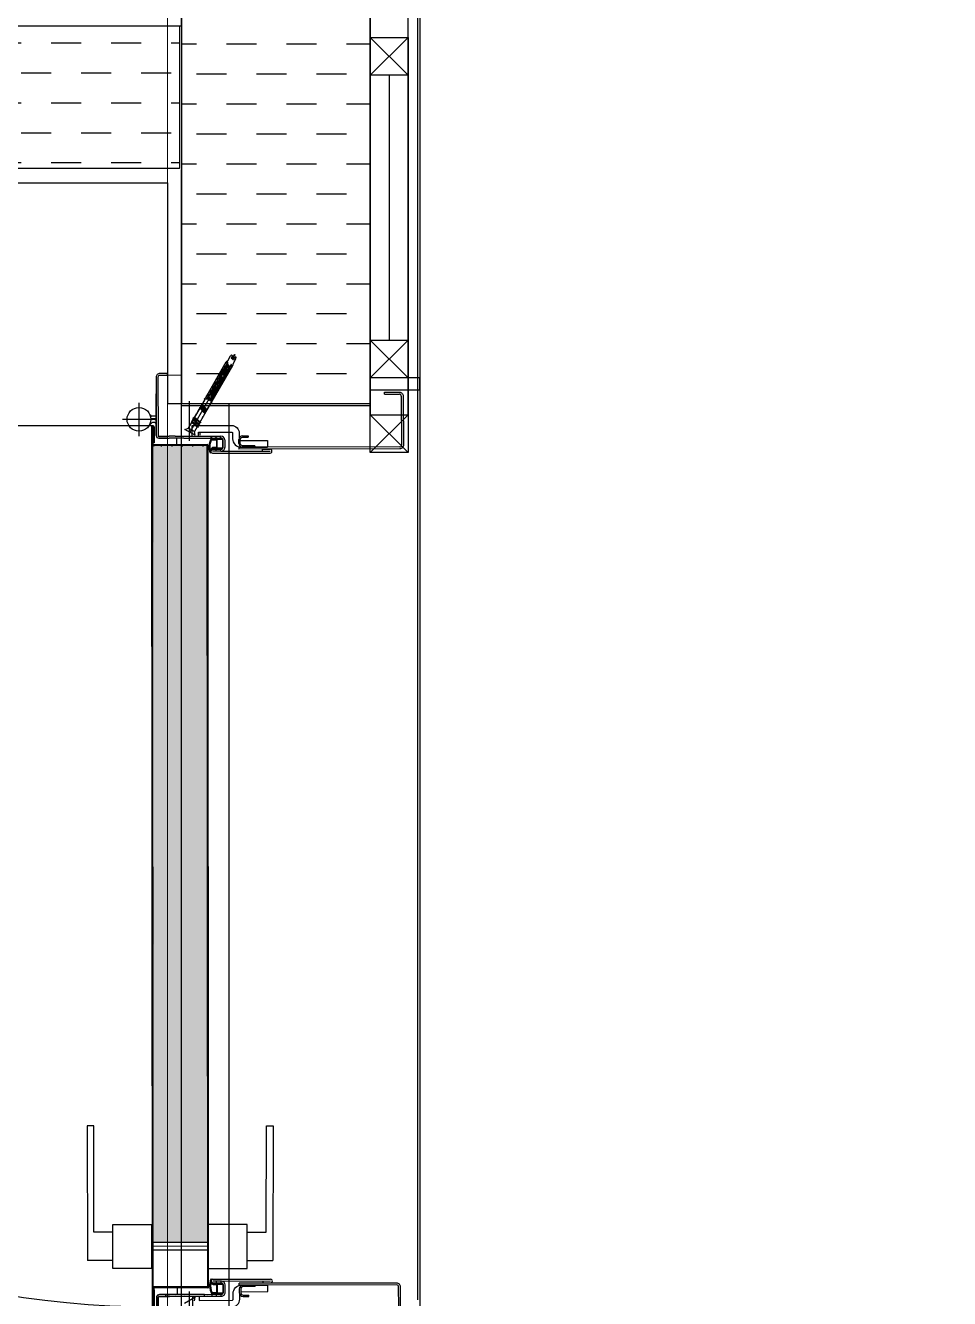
# Model space of a CAD drawing. Extents: x 820 to 5791, y 1495 to 5010.
# Drawn here: x 2377.8 to 2475.8, y 3061.9 to 3196.8 of the extents above; entities that cross this region are included whole.
import ezdxf

# ---------------------------------------------------------------- set-up
doc = ezdxf.new("R2010")
doc.units = 0
doc.header["$LTSCALE"] = 20
for name, pattern in [('4118-HT-02-300$0$HIDDEN2', [4.7625, 3.175, -1.5875]), ('CACHE', [0.375, 0.25, -0.125]), ('HIDDEN', [0.375, 0.25, -0.125])]:
    doc.linetypes.add(name, pattern=pattern)
for name, color, linetype, lineweight in [('0_YKA_Dim_int', 183, 'CONTINUOUS', 9), ('3_V_Profile_Metal', 141, 'CONTINUOUS', 15), ('_00_TT_PLASTER INTERIOR', 60, 'CONTINUOUS', 0)]:
    doc.layers.add(name, color=color, linetype=linetype, lineweight=lineweight)
for name, color, linetype in [('0_YKA_Hidden_Construction', 251, 'HIDDEN'), ('2_V_Wall', 43, 'CONTINUOUS'), ('2_V_Wall_Cementboard', 240, 'CONTINUOUS'), ('2_V_Wall_Gasblock', 133, 'CONTINUOUS'), ('3_V_Insulation_Sound', 41, 'BATTING'), ('4_V0_Door', 21, 'CONTINUOUS'), ('6_YKA_Furniture_Stainless', 95, 'CONTINUOUS'), ('Kiriş', 7, 'CONTINUOUS')]:
    doc.layers.add(name, color=color, linetype=linetype)
doc.layers.add('_00_TT_AREA', color=140, linetype='CONTINUOUS', plot=False)
doc.linetypes.add('BATTING', pattern='A,0.00254,-2.54,[134,ltypeshp.shx,S=2.54,R=0,X=-2.54,Y=0],-5.08,[134,ltypeshp.shx,S=2.54,R=180,X=2.54,Y=0],-2.54', length=10.16254)

# ---------------------------------------------------------------- blocks, each defined once
blk = doc.blocks.new('mek kap')
at = {"layer": '4_V0_Door'}
h = blk.add_hatch(dxfattribs=at)
h.set_pattern_fill('HEX', color=256, scale=0.2, angle=180.1229)
h.set_pattern_definition([(180.1229154, (782883.1865, 84202.9373), (0.0023594876, -1.0998497322), [0.635, -1.27]), (300.1229154, (782883.1865, 84202.9373), (0.9513180646, 0.5519682423), [0.635, -1.27]), (240.1229154, (782882.5515, 84202.936), (0.9536775522, -0.54788149), [0.635, -1.27])])
h.paths.add_polyline_path([(39328.39, 96833.34), (39243.96, 96833.27), (39243.95, 96827.47), (39328.41, 96827.54)])
h = blk.add_hatch(color=256, dxfattribs=at)
h.paths.add_polyline_path([(39239.57, 96826.2), (39239.72, 96826.23), (39239.72, 96826.13), (39239.57, 96826.09), (39239.57, 96826.03, -0.414214), (39239.47, 96825.93), (39238.67, 96825.93, -0.414214), (39238.57, 96826.03), (39238.57, 96826.09), (39238.42, 96826.13), (39238.42, 96826.23), (39238.57, 96826.19), (39238.56, 96826.58), (39238.41, 96826.61), (39238.41, 96826.72), (39238.56, 96826.68), (39238.56, 96827.06), (39238.41, 96827.09), (39238.41, 96827.2), (39238.56, 96827.16), (39238.56, 96827.18, -0.214438), (39240.07, 96827.26, -0.903143), (39240.05, 96827.2, 0.3182), (39239.56, 96826.97), (39239.56, 96826.68), (39239.71, 96826.72), (39239.71, 96826.62), (39239.56, 96826.58)])
h.paths.add_polyline_path([(39238.71, 96826.61), (39239.41, 96826.61, 0.414214), (39239.46, 96826.66), (39239.46, 96826.99, -0.110986), (39239.62, 96827.19, 0.669875), (39239.6, 96827.27, 0.138351), (39238.66, 96827.12), (39238.66, 96826.66, 0.414214)], flags=16)
h.paths.add_polyline_path([(39238.67, 96826.46), (39238.67, 96826.08, 0.414214), (39238.72, 96826.03), (39239.42, 96826.03, 0.414214), (39239.47, 96826.08), (39239.47, 96826.46, 0.414214), (39239.42, 96826.51), (39238.72, 96826.51, 0.414214)], flags=16)
h = blk.add_hatch(color=256, dxfattribs=at)
h.paths.add_polyline_path([(39328.11, 96826.24), (39327.96, 96826.28), (39327.96, 96826.17), (39328.11, 96826.14), (39328.11, 96826.08, 0.414214), (39328.21, 96825.98), (39329.01, 96825.98, 0.414214), (39329.11, 96826.08), (39329.11, 96826.14), (39329.26, 96826.18), (39329.26, 96826.28), (39329.11, 96826.24), (39329.11, 96826.63), (39329.26, 96826.66), (39329.26, 96826.77), (39329.11, 96826.73), (39329.11, 96827.11), (39329.26, 96827.14), (39329.26, 96827.25), (39329.11, 96827.21), (39329.11, 96827.23, 0.214438), (39327.6, 96827.3, 0.903143), (39327.62, 96827.25, -0.3182), (39328.11, 96827.01), (39328.11, 96826.73), (39327.96, 96826.76), (39327.96, 96826.66), (39328.11, 96826.63)])
h.paths.add_polyline_path([(39328.96, 96826.65), (39328.26, 96826.65, -0.414214), (39328.21, 96826.7), (39328.21, 96827.04, 0.110986), (39328.05, 96827.23, -0.669875), (39328.07, 96827.32, -0.138351), (39329.01, 96827.17), (39329.01, 96826.71, -0.414214)], flags=16)
h.paths.add_polyline_path([(39329.01, 96826.51), (39329.01, 96826.13, -0.414214), (39328.96, 96826.08), (39328.26, 96826.08, -0.414214), (39328.21, 96826.13), (39328.21, 96826.5, -0.414214), (39328.26, 96826.55), (39328.96, 96826.55, -0.414214)], flags=16)
at = {"layer": '0_YKA_Hidden_Construction', "linetype": '4118-HT-02-300$0$HIDDEN2', "elevation": 0}
blk.add_lwpolyline([(39330.49, 96833.4), (39330.49, 96926.75)], dxfattribs=at)
at = {"layer": '0_YKA_Hidden_Construction', "linetype": '4118-HT-02-300$0$HIDDEN2'}
blk.add_arc((39330.35, 96833.55, 0), 93.2, 89.9115, 180.1473, dxfattribs=at)
at = {"layer": '4_V0_Door'}
for p, q in [((39330.41, 96833.44, 0), (39237.23, 96833.39, 0)), ((39237.23, 96833.36, 0), (39239.15, 96833.36, 0)), ((39239.15, 96833.31, 0), (39237.23, 96833.31, 0)), ((39330.39, 96833.54, 0), (39237.25, 96833.49, 0)), ((39330.39, 96833.49, 0), (39237.25, 96833.44, 0)), ((39238.95, 96833.21, 0), (39238.95, 96833.31, 0)), ((39239.16, 96827.59, 0), (39239.15, 96833.31, 0)), ((39239.2, 96833.31, 0), (39239.21, 96827.59, 0)), ((39239.25, 96833.19, 0), (39239.25, 96833.29, 0)), ((39245.87, 96833.55, 0), (39241.22, 96833.54, 0)), ((39243.16, 96827.5, 0), (39243.15, 96833.54, 0)), ((39243.56, 96827.5, 0), (39243.55, 96833.54, 0)), ((39243.96, 96827.5, 0), (39243.95, 96833.54, 0)), ((39328.39, 96833.24, 0), (39328.39, 96833.34, 0)), ((39328.44, 96833.36, 0), (39328.46, 96827.64, 0)), ((39330.41, 96833.41, 0), (39328.49, 96833.41, 0)), ((39328.49, 96833.36, 0), (39330.41, 96833.36, 0)), ((39328.51, 96827.64, 0), (39328.49, 96833.36, 0)), ((39328.69, 96833.26, 0), (39328.69, 96833.36, 0)), ((39328.69, 96833.31, 0), (39330.39, 96833.31, 0)), ((39330.41, 96833.36, 0), (39330.41, 96833.44, 0)), ((39330.44, 96833.36, 0), (39330.44, 96833.44, 0)), ((39330.49, 96833.36, 0), (39330.49, 96833.44, 0)), ((39238.15, 96832.99, 0), (39233.75, 96832.99, 0)), ((39238.95, 96833.26, 0), (39237.25, 96833.26, 0)), ((39237.25, 96833.21, 0), (39238.95, 96833.21, 0)), ((39238.45, 96832.06, 0), (39238.27, 96832.06, 0)), ((39238.27, 96832.06, 0), (39238.28, 96827.94, 0)), ((39238.45, 96831.76, 0), (39238.45, 96832.7, 0)), ((39238.46, 96827.94, 0), (39238.45, 96832.06, 0)), ((39239.26, 96827.59, 0), (39239.25, 96833.19, 0)), ((39239.25, 96832.99, 0), (39239.26, 96832.98, 0)), ((39239.26, 96832.98, 0), (39239.25, 96832.96, 0)), ((39328.3, 96832.47, 0), (39328.39, 96832.47, 0)), ((39328.41, 96827.64, 0), (39328.39, 96833.24, 0)), ((39330.39, 96833.26, 0), (39328.69, 96833.26, 0)), ((39329.2, 96831.81, 0), (39329.19, 96832.75, 0)), ((39329.49, 96833.05, 0), (39333.89, 96833.06, 0)), ((39238.26, 96831, 0), (39238.25, 96831.62, 0)), ((39238.46, 96830.06, 0), (39238.45, 96831.62, 0)), ((39239.16, 96830.84, 0), (39238.46, 96830.84, 0)), ((39239.26, 96830.8, 0), (39239.27, 96830.78, 0)), ((39239.27, 96830.78, 0), (39239.26, 96830.76, 0)), ((39328.3, 96831.37, 0), (39328.4, 96831.37, 0)), ((39329.2, 96830.89, 0), (39328.5, 96830.88, 0)), ((39329.2, 96830.11, 0), (39329.2, 96831.67, 0)), ((39329.4, 96831.05, 0), (39329.4, 96831.67, 0)), ((39335.85, 96831.86, 0), (39336.05, 96831.86, 0)), ((39234.55, 96829.49, 0), (39238.75, 96829.5, 0)), ((39237.54, 96830.04, 0), (39238.16, 96828.96, 0)), ((39328.3, 96830.27, 0), (39328.4, 96830.27, 0)), ((39333.11, 96829.55, 0), (39328.91, 96829.54, 0)), ((39329.5, 96828.93, 0), (39330.12, 96830.01, 0)), ((39329.81, 96829.47, 0), (39333.17, 96827.54, 0)), ((39329.89, 96828.99, 0), (39330.26, 96829.64, 0)), ((39330.12, 96830.01, 0), (39330.26, 96829.64, 0)), ((39330.26, 96829.64, 0), (39330.94, 96829.25, 0)), ((39331.02, 96829.32, 0), (39330.37, 96828.6, 0)), ((39330.9, 96829.28, 0), (39330.4, 96828.7, 0)), ((39330.99, 96829.23, 0), (39330.49, 96828.65, 0)), ((39331.02, 96829.32, 0), (39330.9, 96829.28, 0)), ((39331.02, 96829.32, 0), (39330.99, 96829.23, 0)), ((39330.99, 96829.23, 0), (39331.12, 96829.15, 0)), ((39332.61, 96810.36, 0), (39332.61, 96830.36, 0)), ((39238.16, 96828.96, 0), (39237.77, 96829.03, 0)), ((39238.28, 96827.94, 0), (39238.46, 96827.94, 0)), ((39239.26, 96828.6, 0), (39239.27, 96828.58, 0)), ((39239.27, 96828.58, 0), (39239.26, 96828.56, 0)), ((39328.31, 96829.17, 0), (39328.4, 96829.18, 0)), ((39328.31, 96828.08, 0), (39328.4, 96828.08, 0)), ((39329.5, 96828.93, 0), (39329.89, 96828.99, 0)), ((39329.52, 96828.39, 0), (39329.72, 96828.39, 0)), ((39330.4, 96828.7, 0), (39329.89, 96828.99, 0)), ((39330.4, 96828.7, 0), (39330.37, 96828.6, 0)), ((39330.49, 96828.65, 0), (39330.37, 96828.6, 0)), ((39330.49, 96828.65, 0), (39330.47, 96828.64, 0)), ((39330.49, 96828.65, 0), (39330.62, 96828.57, 0)), ((39331.13, 96829.09, 0), (39330.59, 96828.47, 0)), ((39330.62, 96828.57, 0), (39330.59, 96828.47, 0)), ((39330.71, 96828.52, 0), (39330.59, 96828.47, 0)), ((39330.62, 96828.57, 0), (39331.12, 96829.15, 0)), ((39331.01, 96828.86, 0), (39330.71, 96828.52, 0)), ((39330.71, 96828.52, 0), (39330.79, 96828.47, 0)), ((39330.79, 96828.47, 0), (39330.84, 96828.44, 0)), ((39331.46, 96829.07, 0), (39330.82, 96828.35, 0)), ((39330.84, 96828.44, 0), (39330.82, 96828.35, 0)), ((39330.93, 96828.39, 0), (39330.82, 96828.35, 0)), ((39330.84, 96828.44, 0), (39331.35, 96829.02, 0)), ((39331.34, 96829.15, 0), (39330.85, 96828.31, 0)), ((39330.85, 96828.31, 0), (39330.99, 96828.36, 0)), ((39331.43, 96828.97, 0), (39330.93, 96828.39, 0)), ((39330.93, 96828.39, 0), (39331.07, 96828.31, 0)), ((39332.91, 96827.26, 0), (39330.99, 96828.36, 0)), ((39331.21, 96829.1, 0), (39331.01, 96828.86, 0)), ((39331.16, 96829.12, 0), (39331.11, 96829.06, 0)), ((39331.19, 96829.18, 0), (39331.12, 96829.15, 0)), ((39331.15, 96828.26, 0), (39331.27, 96828.19, 0)), ((39331.24, 96829.19, 0), (39331.16, 96829.12, 0)), ((39331.24, 96829.19, 0), (39331.19, 96829.18, 0)), ((39331.24, 96829.19, 0), (39331.21, 96829.1, 0)), ((39331.21, 96829.1, 0), (39331.35, 96829.02, 0)), ((39331.27, 96828.19, 0), (39331.29, 96828.19, 0)), ((39331.34, 96829.15, 0), (39331.36, 96829.01, 0)), ((39331.46, 96829.07, 0), (39331.35, 96829.02, 0)), ((39333.28, 96827.9, 0), (39331.36, 96829.01, 0)), ((39331.37, 96828.14, 0), (39331.51, 96828.06, 0)), ((39331.46, 96829.07, 0), (39331.43, 96828.97, 0)), ((39331.43, 96828.97, 0), (39331.57, 96828.89, 0)), ((39331.6, 96828.01, 0), (39331.58, 96828, 0)), ((39331.6, 96828.01, 0), (39331.73, 96827.93, 0)), ((39331.73, 96827.93, 0), (39331.6, 96828.01, 0)), ((39331.6, 96828.01, 0), (39331.73, 96827.93, 0)), ((39331.6, 96828.01, 0), (39331.72, 96827.94, 0)), ((39331.65, 96828.84, 0), (39331.64, 96828.83, 0)), ((39331.66, 96828.87, 0), (39331.65, 96828.84, 0)), ((39331.65, 96828.84, 0), (39331.79, 96828.77, 0)), ((39331.72, 96827.94, 0), (39331.73, 96827.93, 0)), ((39331.79, 96827.9, 0), (39332.38, 96828.42, 0)), ((39331.82, 96827.88, 0), (39331.95, 96827.8, 0)), ((39331.88, 96828.72, 0), (39332.01, 96828.64, 0)), ((39331.89, 96827.85, 0), (39332.48, 96828.36, 0)), ((39331.95, 96827.81, 0), (39332.54, 96828.33, 0)), ((39332.05, 96827.76, 0), (39332.64, 96828.27, 0)), ((39332.1, 96828.59, 0), (39332.23, 96828.51, 0)), ((39332.1, 96828.59, 0), (39332.23, 96828.51, 0)), ((39332.1, 96828.59, 0), (39332.23, 96828.51, 0)), ((39332.11, 96827.72, 0), (39332.7, 96828.23, 0)), ((39332.21, 96827.66, 0), (39332.8, 96828.18, 0)), ((39332.32, 96828.46, 0), (39332.46, 96828.38, 0)), ((39332.32, 96828.46, 0), (39332.46, 96828.38, 0)), ((39332.32, 96828.46, 0), (39332.46, 96828.38, 0)), ((39332.54, 96828.33, 0), (39332.68, 96828.26, 0)), ((39332.54, 96828.33, 0), (39332.68, 96828.26, 0)), ((39332.54, 96828.33, 0), (39332.68, 96828.26, 0)), ((39332.54, 96828.33, 0), (39332.68, 96828.26, 0)), ((39332.76, 96828.21, 0), (39332.9, 96828.13, 0)), ((39332.76, 96828.21, 0), (39332.9, 96828.13, 0)), ((39332.76, 96828.21, 0), (39332.9, 96828.13, 0)), ((39332.76, 96828.21, 0), (39332.9, 96828.13, 0)), ((39332.76, 96828.21, 0), (39332.9, 96828.13, 0)), ((39332.99, 96828.08, 0), (39333.12, 96828, 0)), ((39332.99, 96828.08, 0), (39333.12, 96828, 0)), ((39332.99, 96828.08, 0), (39333.12, 96828, 0)), ((39332.99, 96828.08, 0), (39333.12, 96828, 0)), ((39332.99, 96828.08, 0), (39333.12, 96828, 0)), ((39333.21, 96827.95, 0), (39333.34, 96827.87, 0)), ((39333.21, 96827.95, 0), (39333.34, 96827.87, 0)), ((39333.21, 96827.95, 0), (39333.34, 96827.87, 0)), ((39333.21, 96827.95, 0), (39333.34, 96827.87, 0)), ((39333.21, 96827.95, 0), (39333.34, 96827.87, 0)), ((39333.21, 96827.95, 0), (39333.34, 96827.87, 0)), ((39333.33, 96827.98, 0), (39333.28, 96827.9, 0)), ((39333.4, 96827.87, 0), (39333.33, 96827.98, 0)), ((39238.46, 96827.64, 0), (39238.47, 96826.2, 0)), ((39239.26, 96827.59, 0), (39328.41, 96827.64, 0)), ((39328.41, 96827.59, 0), (39239.26, 96827.54, 0)), ((39239.28, 96827.49, 0), (39239.26, 96827.49, 0)), ((39239.28, 96827.49, 0), (39328.39, 96827.54, 0)), ((39239.67, 96826.13, 0), (39239.66, 96827.03, 0)), ((39239.87, 96826.13, 0), (39239.86, 96827.03, 0)), ((39240.06, 96827.03, 0), (39240.08, 96820.93, 0)), ((39327.61, 96827.08, 0), (39327.62, 96820.98, 0)), ((39327.81, 96826.18, 0), (39327.81, 96827.08, 0)), ((39328.01, 96826.18, 0), (39328.01, 96827.08, 0)), ((39328.39, 96827.54, 0), (39328.41, 96827.54, 0)), ((39329.21, 96827.69, 0), (39329.21, 96826.25, 0)), ((39332.18, 96827.68, 0), (39332.04, 96827.75, 0)), ((39332.04, 96827.75, 0), (39332.18, 96827.68, 0)), ((39332.04, 96827.75, 0), (39332.18, 96827.68, 0)), ((39332.26, 96827.63, 0), (39332.25, 96827.62, 0)), ((39332.4, 96827.55, 0), (39332.26, 96827.63, 0)), ((39332.26, 96827.63, 0), (39332.4, 96827.55, 0)), ((39332.26, 96827.63, 0), (39332.4, 96827.55, 0)), ((39332.26, 96827.63, 0), (39332.4, 96827.55, 0)), ((39332.26, 96827.63, 0), (39332.4, 96827.55, 0)), ((39332.62, 96827.42, 0), (39332.48, 96827.5, 0)), ((39332.48, 96827.5, 0), (39332.62, 96827.42, 0)), ((39332.48, 96827.5, 0), (39332.57, 96827.45, 0)), ((39332.48, 96827.5, 0), (39332.62, 96827.42, 0)), ((39332.62, 96827.42, 0), (39332.48, 96827.5, 0)), ((39332.57, 96827.45, 0), (39332.62, 96827.42, 0)), ((39332.84, 96827.29, 0), (39332.71, 96827.37, 0)), ((39332.71, 96827.37, 0), (39332.84, 96827.29, 0)), ((39332.71, 96827.37, 0), (39332.84, 96827.29, 0)), ((39332.71, 96827.37, 0), (39332.84, 96827.29, 0)), ((39332.84, 96827.29, 0), (39332.71, 96827.37, 0)), ((39332.71, 96827.37, 0), (39332.84, 96827.29, 0)), ((39332.87, 96827.18, 0), (39332.91, 96827.26, 0)), ((39333, 96827.17, 0), (39332.87, 96827.18, 0)), ((39333.06, 96827.17, 0), (39332.93, 96827.24, 0)), ((39332.93, 96827.24, 0), (39333.06, 96827.17, 0)), ((39332.93, 96827.24, 0), (39333.05, 96827.17, 0)), ((39332.93, 96827.24, 0), (39333.06, 96827.17, 0)), ((39333.06, 96827.17, 0), (39332.93, 96827.24, 0)), ((39332.93, 96827.24, 0), (39333.01, 96827.2, 0)), ((39333.01, 96827.2, 0), (39333.06, 96827.17, 0)), ((39333.1, 96827.23, 0), (39333.15, 96827.32, 0)), ((39333.11, 96827.11, 0), (39336.89, 96824.93, 0)), ((39333.19, 96827.09, 0), (39333.15, 96827.12, 0)), ((39333.15, 96827.12, 0), (39333.29, 96827.04, 0)), ((39333.15, 96827.12, 0), (39333.29, 96827.04, 0)), ((39333.15, 96827.12, 0), (39333.29, 96827.04, 0)), ((39333.29, 96827.04, 0), (39333.15, 96827.12, 0)), ((39333.15, 96827.12, 0), (39333.29, 96827.04, 0)), ((39333.39, 96827.74, 0), (39333.34, 96827.65, 0)), ((39333.37, 96826.99, 0), (39333.51, 96826.91, 0)), ((39333.37, 96826.99, 0), (39333.51, 96826.91, 0)), ((39333.37, 96826.99, 0), (39333.51, 96826.91, 0)), ((39333.51, 96826.91, 0), (39333.37, 96826.99, 0)), ((39333.37, 96826.99, 0), (39333.49, 96826.92, 0)), ((39333.43, 96827.82, 0), (39333.57, 96827.75, 0)), ((39333.43, 96827.82, 0), (39333.57, 96827.75, 0)), ((39333.43, 96827.82, 0), (39333.57, 96827.75, 0)), ((39333.43, 96827.82, 0), (39333.57, 96827.75, 0)), ((39333.43, 96827.82, 0), (39333.57, 96827.75, 0)), ((39333.43, 96827.82, 0), (39333.57, 96827.75, 0)), ((39333.49, 96826.92, 0), (39333.51, 96826.91, 0)), ((39333.5, 96827.8, 0), (39337.29, 96825.62, 0)), ((39333.59, 96826.86, 0), (39333.73, 96826.78, 0)), ((39333.59, 96826.86, 0), (39333.73, 96826.78, 0)), ((39333.59, 96826.86, 0), (39333.73, 96826.78, 0)), ((39333.64, 96826.84, 0), (39333.59, 96826.86, 0)), ((39333.59, 96826.86, 0), (39333.73, 96826.78, 0)), ((39333.65, 96827.7, 0), (39333.79, 96827.62, 0)), ((39333.65, 96827.7, 0), (39333.79, 96827.62, 0)), ((39333.65, 96827.7, 0), (39333.79, 96827.62, 0)), ((39333.65, 96827.7, 0), (39333.79, 96827.62, 0)), ((39333.65, 96827.7, 0), (39333.79, 96827.62, 0)), ((39333.82, 96826.73, 0), (39333.95, 96826.66, 0)), ((39333.95, 96826.66, 0), (39333.82, 96826.73, 0)), ((39333.82, 96826.73, 0), (39333.95, 96826.66, 0)), ((39333.82, 96826.73, 0), (39333.95, 96826.66, 0)), ((39333.87, 96827.57, 0), (39334.01, 96827.49, 0)), ((39333.87, 96827.57, 0), (39334.01, 96827.49, 0)), ((39333.87, 96827.57, 0), (39334.01, 96827.49, 0)), ((39333.87, 96827.57, 0), (39334.01, 96827.49, 0)), ((39333.87, 96827.57, 0), (39334.01, 96827.49, 0)), ((39334.04, 96826.61, 0), (39334.17, 96826.53, 0)), ((39334.04, 96826.61, 0), (39334.17, 96826.53, 0)), ((39334.1, 96827.44, 0), (39334.23, 96827.36, 0)), ((39334.1, 96827.44, 0), (39334.23, 96827.36, 0)), ((39334.1, 96827.44, 0), (39334.23, 96827.36, 0)), ((39334.1, 96827.44, 0), (39334.23, 96827.36, 0)), ((39334.32, 96827.31, 0), (39334.45, 96827.24, 0)), ((39334.32, 96827.31, 0), (39334.45, 96827.24, 0)), ((39334.32, 96827.31, 0), (39334.45, 96827.24, 0)), ((39334.51, 96826.69, 0), (39334.61, 96826.68, 0)), ((39334.54, 96827.19, 0), (39336.64, 96825.98, 0)), ((39334.54, 96827.19, 0), (39334.68, 96827.11, 0)), ((39334.55, 96826.76, 0), (39334.62, 96826.75, 0)), ((39238.67, 96825.93, 0), (39239.47, 96825.93, 0)), ((39238.67, 96825.73, 0), (39239.47, 96825.73, 0)), ((39238.75, 96825.73, 0), (39239.38, 96825.73, 0)), ((39239.87, 96826.13, 0), (39239.88, 96820.93, 0)), ((39327.81, 96826.18, 0), (39327.82, 96820.98, 0)), ((39329.01, 96825.98, 0), (39328.21, 96825.98, 0)), ((39329.01, 96825.78, 0), (39328.21, 96825.78, 0)), ((39328.3, 96825.98, 0), (39328.92, 96825.98, 0)), ((39334.26, 96826.48, 0), (39336.26, 96825.33, 0)), ((39335.93, 96825.52, 0), (39334.26, 96826.48, 0)), ((39335.65, 96826.04, 0), (39335.76, 96826.04, 0)), ((39335.7, 96826.12, 0), (39335.77, 96826.11, 0)), ((39336.39, 96826.12, 0), (39336.01, 96825.47, 0)), ((39336.58, 96825.58, 0), (39336.26, 96825.33, 0)), ((39336.64, 96825.98, 0), (39336.58, 96825.58, 0)), ((39336.8, 96825.4, 0), (39336.9, 96825.39, 0)), ((39336.84, 96825.48, 0), (39336.92, 96825.46, 0)), ((39337.29, 96825.62, 0), (39337.47, 96825.43, 0)), ((39337.47, 96825.43, 0), (39337.91, 96825.18, 0)), ((39338.02, 96825.05, 0), (39337.91, 96825.18, 0)), ((39238.24, 96823.84, 0), (39238.24, 96823.24, 0)), ((39238.39, 96823.84, 0), (39238.39, 96823.24, 0)), ((39239.04, 96824.24, 0), (39238.64, 96824.24, 0)), ((39239.44, 96824.24, 0), (39239.64, 96824.24, 0)), ((39239.44, 96823.04, 0), (39239.44, 96824.24, 0)), ((39328.24, 96824.29, 0), (39328.04, 96824.29, 0)), ((39328.24, 96823.09, 0), (39328.24, 96824.29, 0)), ((39328.64, 96824.29, 0), (39329.04, 96824.29, 0)), ((39329.29, 96823.89, 0), (39329.29, 96823.29, 0)), ((39329.44, 96823.89, 0), (39329.44, 96823.29, 0)), ((39336.89, 96824.93, 0), (39337.15, 96824.87, 0)), ((39337.15, 96824.87, 0), (39337.59, 96824.62, 0)), ((39337.56, 96824.95, 0), (39337.51, 96824.87, 0)), ((39337.76, 96824.73, 0), (39337.51, 96824.87, 0)), ((39337.56, 96824.95, 0), (39337.85, 96824.78, 0)), ((39337.59, 96824.62, 0), (39337.76, 96824.59, 0)), ((39337.66, 96825.12, 0), (39337.61, 96825.04, 0)), ((39337.61, 96825.04, 0), (39337.9, 96824.87, 0)), ((39337.9, 96824.98, 0), (39337.66, 96825.12, 0)), ((39337.76, 96824.73, 0), (39337.81, 96824.68, 0)), ((39337.76, 96824.59, 0), (39337.81, 96824.68, 0)), ((39337.85, 96824.78, 0), (39337.9, 96824.87, 0)), ((39338.05, 96824.72, 0), (39337.85, 96824.78, 0)), ((39337.9, 96824.98, 0), (39337.97, 96824.95, 0)), ((39337.9, 96824.87, 0), (39338.05, 96824.72, 0)), ((39338.02, 96825.05, 0), (39337.97, 96824.95, 0)), ((39238.24, 96823.24, 0), (39238.39, 96823.24, 0)), ((39239.29, 96822.55, 0), (39239.44, 96822.55, 0)), ((39239.46, 96807.56, 0), (39239.44, 96823.04, 0)), ((39328.26, 96807.24, 0), (39328.24, 96823.09, 0)), ((39328.39, 96822.59, 0), (39328.24, 96822.59, 0)), ((39329.44, 96823.29, 0), (39329.29, 96823.29, 0)), ((39238.75, 96821.2, 0), (39239.45, 96821.2, 0)), ((39239.68, 96821.73, 0), (39239.68, 96820.93, 0)), ((39239.88, 96821.73, 0), (39239.68, 96821.73, 0)), ((39327.82, 96821.78, 0), (39328.02, 96821.78, 0)), ((39328.02, 96821.78, 0), (39328.02, 96820.98, 0)), ((39328.95, 96821.25, 0), (39328.25, 96821.24, 0)), ((39333.86, 96808.86, 0), (39333.86, 96807.28, 0)), ((39333.86, 96808.86, 0), (39334.06, 96808.86, 0)), ((39234.06, 96807.31, 0), (39239.26, 96807.36, 0)), ((39333.66, 96807.08, 0), (39328.46, 96807.04, 0))]:
    blk.add_line(p, q, dxfattribs=at)
at = {"layer": '4_V0_Door', "elevation": 0}
for points in [[(39232.45, 96831.78), (39232.45, 96832.58, -0.414214), (39232.85, 96832.98), (39238.15, 96832.99, -0.414214), (39238.45, 96832.7), (39238.45, 96831.62)], [(39232.65, 96831.78), (39232.65, 96832.58, -0.414214), (39232.85, 96832.78), (39238.15, 96832.8, -0.414214), (39238.25, 96832.7), (39238.25, 96831.62)], [(39336.05, 96831.86), (39336.05, 96832.66, 0.414214), (39335.65, 96833.06), (39329.49, 96833.05, 0.414214), (39329.19, 96832.75), (39329.2, 96831.67)], [(39335.85, 96831.86), (39335.85, 96832.66, 0.414214), (39335.65, 96832.86), (39329.49, 96832.85, 0.414214), (39329.39, 96832.75), (39329.4, 96831.67)], [(39329.4, 96829.25), (39330.53, 96829.25), (39330.54, 96825.05, -0.414214), (39329.74, 96824.25), (39329.23, 96824.25)], [(39238.26, 96829.2), (39237.13, 96829.19), (39237.14, 96824.99, 0.414214), (39237.94, 96824.19), (39238.46, 96824.2)], [(39238.26, 96828.5), (39237.83, 96828.49), (39237.84, 96824.99, 0.414214), (39237.94, 96824.89), (39238.54, 96824.9, -0.414214), (39239.44, 96824), (39239.45, 96821.2)], [(39329.4, 96828.55), (39329.83, 96828.55), (39329.84, 96825.05, -0.414214), (39329.74, 96824.95), (39329.14, 96824.95, 0.414214), (39328.24, 96824.04), (39328.25, 96821.24)], [(39233.66, 96808.86), (39233.66, 96807.51, 0.414214), (39234.06, 96807.11), (39239.26, 96807.16, 0.414214), (39239.66, 96807.56), (39239.64, 96824.24)], [(39239.29, 96822.55), (39239.29, 96823.84, 0.414214), (39239.04, 96824.09), (39238.64, 96824.09)], [(39238.72, 96824.09, -0.124941), (39238.74, 96824), (39238.75, 96821.2)], [(39334.06, 96808.86), (39334.06, 96807.29, -0.414214), (39333.66, 96806.88), (39328.46, 96806.84, -0.414214), (39328.06, 96807.23), (39328.04, 96824.29)], [(39328.39, 96822.59), (39328.39, 96823.89, -0.414214), (39328.64, 96824.14), (39329.04, 96824.14)], [(39328.97, 96824.14, 0.124941), (39328.94, 96824.05), (39328.95, 96821.25)]]:
    blk.add_lwpolyline(points, format="xyb", dxfattribs=at)
for points in [[(39238.26, 96831), (39238.27, 96826.13)], [(39329.4, 96831.05), (39329.41, 96826.18)], [(39238.46, 96830.06), (39238.47, 96826.11)], [(39329.2, 96830.11), (39329.21, 96826.16)]]:
    blk.add_lwpolyline(points, dxfattribs=at)
for points in [[(39239.71, 96826.72), (39239.56, 96826.68), (39239.56, 96826.97, -0.3182), (39240.05, 96827.2, 0.903143), (39240.07, 96827.26, 0.214438), (39238.56, 96827.18), (39238.56, 96827.16), (39238.41, 96827.2), (39238.41, 96827.09), (39238.56, 96827.06), (39238.56, 96826.68), (39238.41, 96826.72), (39238.41, 96826.61), (39238.56, 96826.58), (39238.57, 96826.19), (39238.42, 96826.23), (39238.42, 96826.13), (39238.57, 96826.09), (39238.57, 96826.03, 0.414214), (39238.67, 96825.93), (39239.47, 96825.93, 0.414214), (39239.57, 96826.03), (39239.57, 96826.09), (39239.72, 96826.13), (39239.72, 96826.23), (39239.57, 96826.2), (39239.56, 96826.58), (39239.71, 96826.62)], [(39239.6, 96827.27, 0.138351), (39238.66, 96827.12), (39238.66, 96826.66, 0.414214), (39238.71, 96826.61), (39239.41, 96826.61, 0.414214), (39239.46, 96826.66), (39239.46, 96826.99, -0.110986), (39239.62, 96827.19, 0.669875)], [(39327.96, 96826.76), (39328.11, 96826.73), (39328.11, 96827.01, 0.3182), (39327.62, 96827.25, -0.903143), (39327.6, 96827.3, -0.214438), (39329.11, 96827.23), (39329.11, 96827.21), (39329.26, 96827.25), (39329.26, 96827.14), (39329.11, 96827.11), (39329.11, 96826.73), (39329.26, 96826.77), (39329.26, 96826.66), (39329.11, 96826.63), (39329.11, 96826.24), (39329.26, 96826.28), (39329.26, 96826.18), (39329.11, 96826.14), (39329.11, 96826.08, -0.414214), (39329.01, 96825.98), (39328.21, 96825.98, -0.414214), (39328.11, 96826.08), (39328.11, 96826.14), (39327.96, 96826.17), (39327.96, 96826.28), (39328.11, 96826.24), (39328.11, 96826.63), (39327.96, 96826.66)], [(39328.07, 96827.32, -0.138351), (39329.01, 96827.17), (39329.01, 96826.71, -0.414214), (39328.96, 96826.65), (39328.26, 96826.65, -0.414214), (39328.21, 96826.7), (39328.21, 96827.04, 0.110986), (39328.05, 96827.23, -0.669875)]]:
    blk.add_lwpolyline(points, format="xyb", close=True, dxfattribs=at)
at = {"layer": '4_V0_Door'}
blk.add_circle((39333.28, 96827.45, 0), 0.0973, dxfattribs=at)
for centre, radius, start, end in [((39239.15, 96833.29, 0), 0.1, 0.1229, 90.1229), ((39239.15, 96833.31, 0), 0.05, 0.1229, 90.1229), ((39328.49, 96833.34, 0), 0.1, 90.1229, 180.1229), ((39328.49, 96833.36, 0), 0.05, 90.1229, 180.1229), ((39330.39, 96833.44, 0), 0.1, 0.1229, 90.1229), ((39330.39, 96833.44, 0), 0.05, 0.1229, 90.1229), ((39330.39, 96833.36, 0), 0.1, 270.1229, 0.1229), ((39330.39, 96833.36, 0), 0.05, 270.1229, 0.1229), ((39238.15, 96832.7, 0), 0.3, 0.1229, 90.1229), ((39329.49, 96832.75, 0), 0.3, 90.1229, 180.1229), ((39329.49, 96832.75, 0), 0.3, 90.1229, 180.1229), ((39239.26, 96827.59, 0), 0.1, 180.1229, 270.1229), ((39239.26, 96827.59, 0), 0.05, 180.1229, 270.1229), ((39239.86, 96827.03, 0), 0.2, 90.1229, 180.1229), ((39239.86, 96827.03, 0), 0.2, 0.1229, 90.1229), ((39327.81, 96827.08, 0), 0.2, 90.1229, 180.1229), ((39327.81, 96827.08, 0), 0.2, 0.1229, 90.1229), ((39328.41, 96827.64, 0), 0.1, 270.1229, 0.1229), ((39328.41, 96827.64, 0), 0.05, 270.1229, 0.1229), ((39333.04, 96827.11, 0), 0.0745, 357.9587, 118.518), ((39333.14, 96826.86, 0), 0.38, 30.6841, 96.0052), ((39333.19, 96826.95, 0), 0.38, 30.6841, 96.0052), ((39333.69, 96827.81, 0), 0.38, 204.2406, 269.5617), ((39333.45, 96827.4, 0), 0.0921, 209.8803, 314.1351), ((39333.74, 96827.9, 0), 0.38, 204.2406, 269.5617), ((39333.47, 96827.87, 0), 0.0745, 181.7279, 288.9113), ((39333.42, 96827.35, 0), 0.0921, 346.1107, 90.3655), ((39333.53, 96827.05, 0), 0.0656, 182.4994, 296.3739), ((39333.59, 96827.14, 0), 0.0656, 182.4994, 296.3739), ((39333.56, 96826.61, 0), 0.38, 30.6841, 89.9632), ((39333.66, 96827.22, 0), 0.0525, 27.052, 273.1938), ((39333.61, 96826.7, 0), 0.38, 30.6841, 89.9632), ((39333.66, 96826.79, 0), 0.38, 30.6841, 89.9632), ((39333.71, 96827.37, 0), 0.0656, 3.8719, 117.7464), ((39333.71, 96826.87, 0), 0.38, 30.6841, 89.9632), ((39333.77, 96827.46, 0), 0.0656, 3.8719, 117.7464), ((39334.11, 96827.56, 0), 0.38, 210.2826, 269.5617), ((39334.16, 96827.65, 0), 0.38, 210.2826, 269.5617), ((39333.96, 96826.81, 0), 0.0656, 182.4994, 296.3739), ((39334.01, 96826.9, 0), 0.0656, 182.4994, 296.3739), ((39333.98, 96826.37, 0), 0.38, 30.6841, 89.9632), ((39334.06, 96826.99, 0), 0.0656, 182.4994, 296.3739), ((39334.1, 96827.06, 0), 0.0656, 182.4994, 296.3739), ((39334.04, 96826.46, 0), 0.38, 30.6841, 89.9632), ((39334.09, 96826.55, 0), 0.38, 30.6841, 89.9632), ((39334.14, 96827.13, 0), 0.0656, 3.8719, 117.7464), ((39334.13, 96826.63, 0), 0.38, 30.6841, 89.9632), ((39334.19, 96827.22, 0), 0.0656, 3.8719, 117.7464), ((39334.53, 96827.32, 0), 0.38, 210.2826, 269.5617), ((39334.58, 96827.41, 0), 0.38, 210.2826, 269.5617), ((39334.38, 96826.57, 0), 0.0656, 182.4994, 296.3739), ((39334.43, 96826.66, 0), 0.0656, 182.4994, 296.3739), ((39334.48, 96826.75, 0), 0.0656, 182.4994, 296.3739), ((39334.52, 96826.82, 0), 0.0656, 182.4994, 296.3739), ((39334.46, 96826.22, 0), 0.38, 30.6841, 89.9632), ((39334.56, 96826.88, 0), 0.0656, 3.8719, 117.7464), ((39334.61, 96826.97, 0), 0.0656, 3.8719, 117.7464), ((39334.63, 96826.71, 0), 0.0394, 231.6352, 105.0321), ((39334.95, 96827.08, 0), 0.38, 210.2826, 269.5617), ((39335, 96827.17, 0), 0.38, 210.2826, 269.5617), ((39334.81, 96826.58, 0), 0.0525, 27.052, 273.1938), ((39334.85, 96826.22, 0), 0.38, 30.6841, 89.9632), ((39334.98, 96826.64, 0), 0.0656, 3.8719, 117.7464), ((39335.03, 96826.73, 0), 0.0656, 3.8719, 117.7464), ((39335.37, 96826.84, 0), 0.38, 210.2826, 269.5617), ((39335.42, 96826.93, 0), 0.38, 210.2826, 269.5617), ((39335.45, 96826.49, 0), 0.0656, 3.8719, 117.7464), ((39238.67, 96826.13, 0), 0.4, 180.1229, 270.1229), ((39238.67, 96826.13, 0), 0.2, 180.1229, 270.1229), ((39239.47, 96826.13, 0), 0.2, 270.1229, 0.1229), ((39239.47, 96826.13, 0), 0.4, 270.1229, 0.1229), ((39328.21, 96826.18, 0), 0.4, 180.1229, 270.1229), ((39328.21, 96826.18, 0), 0.2, 180.1229, 270.1229), ((39329.01, 96826.18, 0), 0.2, 270.1229, 0.1229), ((39329.01, 96826.18, 0), 0.4, 270.1229, 0.1229), ((39334.41, 96826.13, 0), 0.38, 30.6841, 89.9632), ((39334.8, 96826.33, 0), 0.0656, 182.4994, 296.3739), ((39334.85, 96826.42, 0), 0.0656, 182.4994, 296.3739), ((39334.81, 96826.15, 0), 0.38, 30.6841, 89.9632), ((39334.82, 96825.89, 0), 0.38, 30.6841, 89.9632), ((39334.87, 96825.98, 0), 0.38, 30.6841, 89.9632), ((39335.2, 96826.34, 0), 0.0656, 182.4994, 296.3739), ((39335.21, 96826.09, 0), 0.0656, 182.4994, 296.3739), ((39335.25, 96826.42, 0), 0.0656, 182.4994, 296.3739), ((39335.27, 96826.18, 0), 0.0656, 182.4994, 296.3739), ((39335.23, 96825.9, 0), 0.38, 30.6841, 89.9632), ((39335.24, 96825.65, 0), 0.38, 30.6841, 89.9632), ((39335.28, 96825.98, 0), 0.38, 30.6841, 89.9632), ((39335.3, 96825.74, 0), 0.38, 30.6841, 89.9632), ((39335.4, 96826.4, 0), 0.0656, 3.8719, 117.7464), ((39335.79, 96826.6, 0), 0.38, 210.2826, 269.5617), ((39335.84, 96826.69, 0), 0.38, 210.2826, 269.5617), ((39335.62, 96826.1, 0), 0.0656, 182.4994, 296.3739), ((39335.64, 96825.85, 0), 0.0656, 182.4994, 296.3739), ((39335.67, 96826.18, 0), 0.0656, 182.4994, 296.3739), ((39335.69, 96825.94, 0), 0.0656, 182.4994, 296.3739), ((39335.67, 96825.41, 0), 0.38, 30.6841, 89.9632), ((39335.72, 96825.5, 0), 0.38, 30.6841, 89.9632), ((39335.78, 96826.07, 0), 0.0394, 231.6352, 105.0321), ((39335.82, 96826.16, 0), 0.0656, 3.8719, 117.7464), ((39335.87, 96826.25, 0), 0.0656, 3.8719, 117.7464), ((39336.21, 96826.36, 0), 0.38, 210.2826, 269.5617), ((39335.95, 96825.94, 0), 0.0525, 27.052, 273.1938), ((39336.26, 96826.45, 0), 0.38, 210.2826, 269.5617), ((39335.96, 96825.5, 0), 0.38, 30.6841, 89.9632), ((39336.06, 96825.6, 0), 0.0656, 182.4994, 296.3739), ((39336, 96825.58, 0), 0.38, 30.6841, 89.9632), ((39335.97, 96825.93, 0), 0.464, 276.0217, 24.2241), ((39336.11, 96825.69, 0), 0.0656, 182.4994, 296.3739), ((39336.09, 96825.16, 0), 0.38, 30.6841, 89.9632), ((39336.14, 96825.25, 0), 0.38, 30.6841, 89.9632), ((39336.24, 96825.92, 0), 0.0656, 3.8719, 117.7464), ((39336.29, 96826.01, 0), 0.0656, 3.8719, 117.7464), ((39336.35, 96825.7, 0), 0.0656, 182.4994, 296.3739), ((39336.63, 96826.11, 0), 0.38, 210.2826, 269.5617), ((39336.39, 96825.78, 0), 0.0656, 182.4994, 296.3739), ((39336.68, 96826.2, 0), 0.38, 210.2826, 269.5617), ((39336.38, 96825.26, 0), 0.38, 30.6841, 89.9632), ((39336.48, 96825.36, 0), 0.0656, 182.4994, 296.3739), ((39336.42, 96825.34, 0), 0.38, 30.6841, 89.9632), ((39336.53, 96825.45, 0), 0.0656, 182.4994, 296.3739), ((39336.51, 96824.92, 0), 0.38, 30.6841, 89.9632), ((39336.56, 96825.01, 0), 0.38, 30.6841, 89.9632), ((39336.66, 96825.68, 0), 0.0656, 3.8719, 117.7464), ((39336.71, 96825.76, 0), 0.0656, 3.8719, 117.7464), ((39336.77, 96825.46, 0), 0.0656, 182.4994, 296.3739), ((39337.05, 96825.87, 0), 0.38, 210.2826, 269.5617), ((39336.81, 96825.53, 0), 0.0656, 182.4994, 296.3739), ((39337.11, 96825.96, 0), 0.38, 210.2826, 269.5617), ((39336.95, 96825.21, 0), 0.0656, 182.4994, 296.3739), ((39336.93, 96825.42, 0), 0.0394, 231.6352, 105.0321), ((39337.08, 96825.43, 0), 0.0656, 3.8719, 117.7464), ((39337.13, 96825.52, 0), 0.0656, 3.8719, 117.7464), ((39337.14, 96825.5, 0), 0.0635, 275.5473, 24.6985), ((39238.64, 96823.84, 0), 0.4, 90.1229, 180.1229), ((39238.64, 96823.84, 0), 0.25, 90.1229, 180.1229), ((39239.04, 96823.84, 0), 0.4, 0.1229, 90.1229), ((39328.64, 96823.89, 0), 0.4, 90.1229, 180.1229), ((39329.04, 96823.89, 0), 0.4, 0.1229, 90.1229), ((39329.04, 96823.89, 0), 0.25, 0.1229, 90.1229), ((39336.9, 96825.12, 0), 0.0656, 182.4994, 296.3739), ((39336.93, 96825.12, 0), 0.0614, 272.6814, 27.5644), ((39239.88, 96820.93, 0), 0.2, 180.1229, 0.1229), ((39327.82, 96820.98, 0), 0.2, 180.1229, 0.1229), ((39239.26, 96807.56, 0), 0.2, 270.1229, 0.1229), ((39328.46, 96807.24, 0), 0.2, 180.1229, 270.1229), ((39333.66, 96807.28, 0), 0.2, 270.1229, 0.1229)]:
    blk.add_arc(centre, radius, start, end, dxfattribs=at)
at = {"layer": '6_YKA_Furniture_Stainless'}
for p, q in [((39256.31, 96840.37, 0), (39242.04, 96840.34, 0)), ((39242.04, 96837.64, 0), (39242.04, 96840.34, 0)), ((39256.31, 96839.67, 0), (39256.31, 96840.37, 0)), ((39245.04, 96839.64, 0), (39256.31, 96839.67, 0)), ((39245.04, 96837.64, 0), (39245.04, 96839.64, 0)), ((39241.22, 96837.64, 0), (39245.87, 96837.65, 0)), ((39241.22, 96833.54, 0), (39241.22, 96837.64, 0)), ((39245.87, 96837.65, 0), (39245.87, 96833.55, 0)), ((39331.19, 96836.63, 0), (39331.19, 96833.1, 0)), ((39332.95, 96834.87, 0), (39329.42, 96834.87, 0)), ((39330.77, 96833.55, 0), (39330.35, 96833.92, 0)), ((39331.24, 96833.05, 0), (39331.24, 96833.61, 0)), ((39331.54, 96833.05, 0), (39331.54, 96833.51, 0)), ((39241.22, 96827.5, 0), (39241.22, 96823.4, 0)), ((39245.87, 96823.39, 0), (39245.87, 96827.49, 0)), ((39241.22, 96823.4, 0), (39245.87, 96823.39, 0)), ((39242.04, 96823.4, 0), (39242.04, 96820.7, 0)), ((39245.04, 96823.4, 0), (39245.04, 96821.4, 0)), ((39245.04, 96821.4, 0), (39256.31, 96821.37, 0)), ((39256.31, 96821.37, 0), (39256.31, 96820.67, 0)), ((39256.31, 96820.67, 0), (39242.04, 96820.7, 0))]:
    blk.add_line(p, q, dxfattribs=at)
blk.add_circle((39331.19, 96834.87, 0), 1.26, dxfattribs=at)
for centre, radius, start, end in [((39330.57, 96833.33, 0), 0.3, 291.1648, 48.5234), ((39330.57, 96833.33, 0), 0.6, 332.3053, 27.7564), ((39331.74, 96833.51, 0), 0.2, 112.1732, 180.1229)]:
    blk.add_arc(centre, radius, start, end, dxfattribs=at)

msp = doc.modelspace()

# ---------------------------------------------------------------- hatches: boundary and pattern name
at = {"layer": '2_V_Wall_Gasblock'}
h = msp.add_hatch(dxfattribs=at)
h.set_pattern_fill('DASH', color=256, style=0)
h.set_pattern_definition([(0, (5091.543, -4869.65), (3.175, 3.175), [3.175, -3.175])])
h.paths.add_polyline_path([(2394.38, 3156.51), (2414.38, 3156.51), (2414.38, 3466.77), (2394.38, 3466.77)])
h = msp.add_hatch(dxfattribs=at)
h.set_pattern_fill('DASH', color=256, style=0)
h.set_pattern_definition([(0, (-86551.1742, 16079.1266), (3.175, 3.175), [3.175, -3.175])])
h.paths.add_polyline_path([(2084.68, 3196.79), (2394.18, 3196.77), (2394.18, 3181.66), (2084.68, 3181.67)])

# ---------------------------------------------------------------- linework, layer by layer
at = {"layer": '2_V_Wall'}
for points in [[(2394.38, 3156.77), (2414.38, 3156.77), (2414.38, 3466.77), (2394.38, 3466.77)], [(2084.68, 3196.79), (2394.18, 3196.77), (2394.18, 3181.66), (2084.68, 3181.67)]]:
    msp.add_lwpolyline(points, close=True, dxfattribs=at)
at = {"layer": '2_V_Wall_Cementboard'}
for points in [[(2418.38, 3464.07), (2419.63, 3464.07), (2419.63, 3159.47), (2418.38, 3159.47)], [(2414.38, 3158.22), (2419.63, 3158.22), (2419.63, 3159.47), (2414.38, 3159.47)]]:
    msp.add_lwpolyline(points, close=True, dxfattribs=at)
at = {"layer": '3_V_Insulation_Sound', "ltscale": 0.2}
msp.add_line((2416.38, 3191.55), (2416.38, 3163.47), dxfattribs=at)
at = {"layer": '3_V_Insulation_Sound', "linetype": 'Continuous'}
for points in [[(2418.38, 3411.55), (2414.38, 3411.55), (2414.38, 3155.55), (2418.38, 3155.55)], [(2418.38, 3151.55), (2414.38, 3151.55), (2414.38, 3195.55), (2418.38, 3195.55)], [(2418.38, 3191.55), (2414.38, 3191.55), (2414.38, 3163.47), (2418.38, 3163.47)]]:
    msp.add_lwpolyline(points, close=True, dxfattribs=at)
at = {"layer": '3_V_Profile_Metal'}
for points in [[(2414.38, 3195.55), (2414.38, 3191.55), (2418.38, 3191.55), (2418.38, 3195.55), (2414.38, 3195.55), (2418.38, 3191.55), (2414.38, 3191.55), (2418.38, 3195.55)], [(2414.38, 3163.47), (2414.38, 3159.47), (2418.38, 3159.47), (2418.38, 3163.47), (2414.38, 3163.47), (2418.38, 3159.47), (2414.38, 3159.47), (2418.38, 3163.47)], [(2414.38, 3155.55), (2414.38, 3151.55), (2418.38, 3151.55), (2418.38, 3155.55), (2414.38, 3155.55), (2418.38, 3151.55), (2414.38, 3151.55), (2418.38, 3155.55)]]:
    msp.add_lwpolyline(points, dxfattribs=at)
at = {"layer": '_00_TT_AREA'}
for points in [[(2084.72, 3686.78), (2084.71, 3196.79), (2394.38, 3196.77), (2394.38, 3726.77)], [(2419.63, 3567.8), (2419.63, 2937.8), (2475.88, 2937.8), (2475.88, 2932.8), (2662.15, 2932.8), (2662.15, 2998.05), (2723.34, 2998.05), (2723.34, 3067.21), (2730.28, 3067.21), (2730.28, 3161.74), (2729.39, 3161.74), (2729.39, 3166.69), (2723.34, 3166.69), (2723.34, 3220.41)]]:
    msp.add_lwpolyline(points, dxfattribs=at)
msp.add_lwpolyline([(2392.88, 3059.77), (2392.88, 2928.05), (2086.14, 2928.05), (2086.16, 3180.15), (2392.9, 3180.15), (2392.88, 3156.77), (2399.38, 3156.77), (2399.38, 3059.77)], close=True, dxfattribs=at)
at = {"layer": '_00_TT_PLASTER INTERIOR'}
for points in [[(2086.14, 3485.27), (2086.14, 2928.05), (2392.88, 2928.05), (2392.88, 3467.29)], [(2394.38, 3159.77), (2392.88, 3159.77), (2392.88, 2928.05), (2086.14, 2928.05), (2086.16, 3180.15), (2392.9, 3180.15), (2392.88, 3156.77), (2394.38, 3156.77)]]:
    msp.add_lwpolyline(points, dxfattribs=at)
at = {"layer": 'Kiriş', "color": 4, "linetype": 'CACHE', "lineweight": -3, "ltscale": 50}
msp.add_lwpolyline([(2394.38, 3686.77), (2419.38, 3686.77), (2419.38, 2931.54), (2394.38, 2931.54)], close=True, dxfattribs=at)

# ---------------------------------------------------------------- block references
at = {"layer": '0_YKA_Dim_int', "rotation": 89.99999999999991}
msp.add_blockref('mek kap', (99224.74, -36176.11, 0), dxfattribs=at)

doc.saveas('drawing.dxf')
